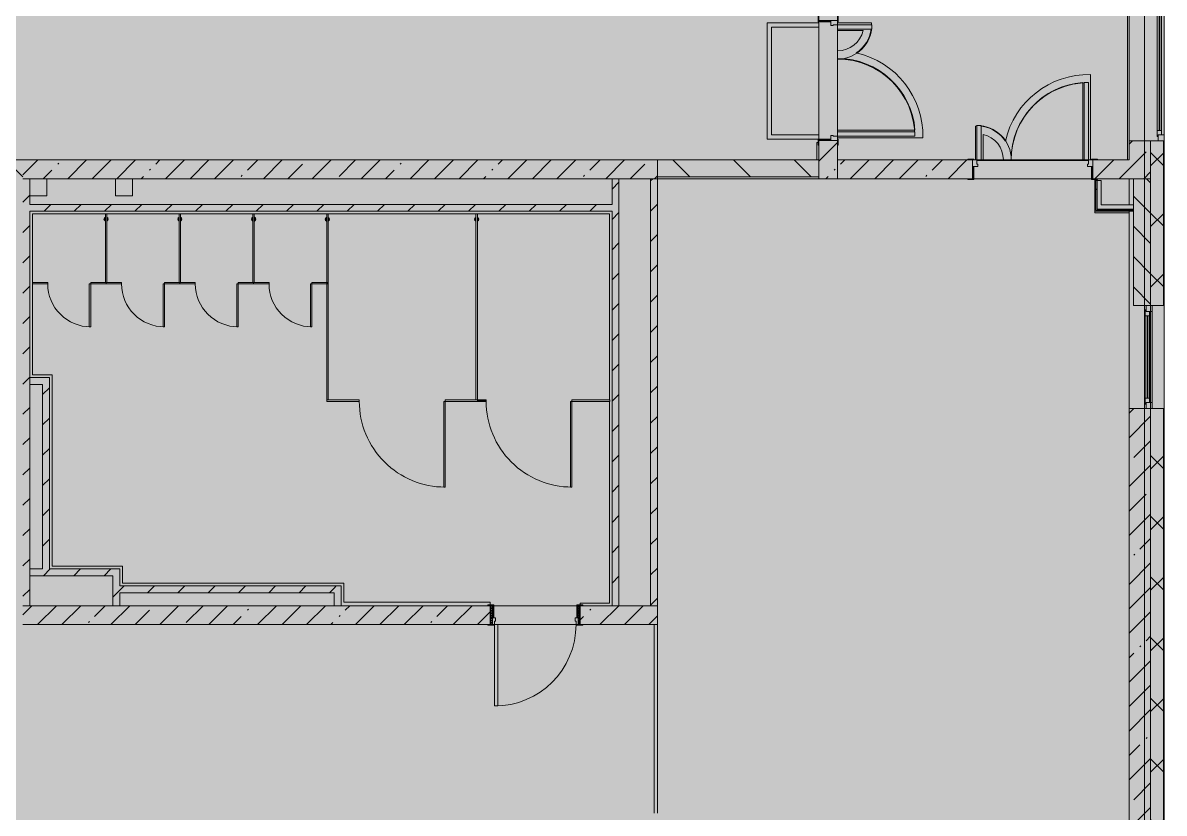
# Model space of a CAD drawing. Header units: millimetres. Extents: x 81382 to 274816, y -8553 to 29000.
# Drawn here: x 259736 to 273044, y 2980 to 12198 of the extents above; entities that cross this region are included whole.
import ezdxf

# ---------------------------------------------------------------- set-up
doc = ezdxf.new("R2010")
doc.units = ezdxf.units.MM
doc.linetypes.add('Осевая', pattern=[3175, 635, -476.25, 1587.5, -476.25])
doc.layers.add('A-DETL-GENF-2', color=7, linetype='Continuous', lineweight=9, true_color=0xc0c0c0, transparency=0.4)
for name, color, linetype, lineweight, true_color in [('A-DOOR-4', 7, 'Continuous', 5, 0xb7b7b7), ('A-DOOR-5', 7, 'Continuous', 5, 0xe2e2e2), ('A-DOOR-6', 7, 'Continuous', 5, 0xaaaaaa), ('A-DOOR-8', 7, 'Continuous', 5, 0x737373), ('A-DOOR-FRAM-4', 7, 'Continuous', 5, 0xe2e2e2), ('A-DOOR-FRAM-5', 7, 'Continuous', 5, 0xb7b7b7), ('A-DOOR-FRAM-6', 7, 'Continuous', 5, 0xaaaaaa), ('A-FLOR-1', 7, 'Continuous', 5, 0xb7b7b7), ('A-GENM-1', 7, 'Continuous', 5, 0x737373), ('A-GENM-2', 7, 'Continuous', 5, 0xe2ddcd), ('A-GLAZ-2', 7, 'Continuous', 5, 0x737373), ('A-WALL-3', 7, 'Continuous', 5, 0x737373), ('A-WALL-4', 7, 'Continuous', 9, 0x737373), ('I-WALL-1', 7, 'Continuous', 9, 0xe7e7e7), ('I-WALL-3', 7, 'Continuous', 5, 0x737373)]:
    doc.layers.add(name, color=color, linetype=linetype, lineweight=lineweight, true_color=true_color)
for name, color, linetype, lineweight in [('A-GLAZ-3', 7, 'Continuous', 5), ('A-WALL-2', 7, 'Continuous', 5), ('I-WALL-2', 7, 'Continuous', 5), ('Оси', 7, 'Continuous', 9), ('Оси-2', 7, 'Осевая', 9)]:
    doc.layers.add(name, color=color, linetype=linetype, lineweight=lineweight)
pattern_1 = [(45, (147806.5, 0), (-176.7767, 176.7767), [])]
pattern_2 = [(45, (147806.5, 0), (-285.1231, 285.1231), []), (45, (148091.6, 0), (-285.1231, 285.1231), [504.031, -100.806, 16.764, -84.042])]
pattern_3 = [(45, (147806.5, 0), (-530.33, 530.33), []), (135, (147806.5, 0), (-530.33, -530.33), [])]

# ---------------------------------------------------------------- blocks, each defined once
blk = doc.blocks.new('120_Окно_СКБ_1Ст - 120_Окно_СКБ_1Ст 1200х2500_h_ с форточкой 3-24161067-3_6_3_птичка')
at = {"layer": 'A-GLAZ-2'}
for p, q in [((-600, -127), (-600, -57)), ((-600, -57), (-530, -57)), ((600, -57), (-600, -57)), ((-530, -127), (-600, -127)), ((-600, -127), (-550, -127)), ((-530, -127), (-550, -127)), ((-550, -127), (-550, -137)), ((-530, -57), (-530, -127)), ((530, -87), (-530, -87)), ((-530, -87), (-530, -127)), ((-480, -137), (-480, -87)), ((-480, -107), (480, -107)), ((480, -117), (-480, -117)), ((480, -137), (480, -87)), ((530, -127), (530, -57)), ((530, -57), (600, -57)), ((530, -127), (530, -87)), ((600, -127), (530, -127)), ((550, -127), (530, -127)), ((550, -127), (600, -127)), ((550, -137), (550, -127)), ((600, -57), (600, -127)), ((-550, -137), (550, -137)), ((550, -137), (-550, -137))]:
    blk.add_line(p, q, dxfattribs=at)
blk = doc.blocks.new('110_Дверь_СКБ_2Ст - Д-5_п_ Из игровой в коридор-32679362-3_6_3_птичка')
at = {"layer": 'A-DOOR-5'}
for points in [[(659.8, 110), (662.5, 110), (662.5, 1010), (612.5, 1010), (612.5, 110)], [(-587.5, 110), (-587.5, 510), (-637.5, 510), (-637.5, 110)], [(712.5, -110), (712.5, 30), (697.5, 30), (697.5, -110)]]:
    blk.add_hatch(color=256, dxfattribs=at).paths.add_polyline_path(points)
h = blk.add_hatch(color=256, dxfattribs=at)
h.paths.add_polyline_path([(-687.5, 30), (-627.5, 30), (-627.5, 60), (-637.5, 60), (-637.5, 110), (-687.5, 110), (-687.5, 35.9)])
h.paths.add_polyline_path([(652.5, 30), (712.5, 30), (712.5, 110), (662.5, 110), (659.8, 60), (652.5, 60)])
at = {"layer": 'A-DOOR-FRAM-4'}
for points in [[(-672.5, 110), (-672.5, 118), (-742.5, 118), (-742.5, 110)], [(-672.5, -110), (-672.5, 30), (-687.5, 30), (-687.5, -110)], [(767.5, 110), (767.5, 118), (697.5, 118), (697.5, 110)], [(-672.5, -118), (-672.5, -110), (-742.5, -110), (-742.5, -118)], [(767.5, -118), (767.5, -110), (697.5, -110), (697.5, -118)]]:
    blk.add_hatch(color=256, dxfattribs=at).paths.add_polyline_path(points)
at = {"layer": 'A-DOOR-4'}
for p, q in [((662.5, 1010), (612.5, 1010)), ((612.5, 1010), (612.5, 110)), ((662.5, 110), (662.5, 1010)), ((-637.5, 510), (-637.5, 110)), ((-587.5, 510), (-637.5, 510)), ((-587.5, 110), (-587.5, 510)), ((-637.5, 110), (-587.5, 110)), ((612.5, 110), (662.5, 110))]:
    blk.add_line(p, q, dxfattribs=at)
for centre, radius, start, end in [((662.5, 110), 900, 90, 180), ((-637.5, 110), 400, 360, 90)]:
    blk.add_arc(centre, radius, start, end, dxfattribs=at)
at = {"layer": 'A-DOOR-FRAM-5'}
for p, q in [((-672.5, 118), (-742.5, 118)), ((-742.5, 118), (-742.5, 110)), ((-742.5, 110), (-672.5, 110)), ((-637.5, 110), (-687.5, 110)), ((-687.5, 110), (-687.5, 30)), ((-687.5, 30), (-627.5, 30)), ((-672.5, 30), (-687.5, 30)), ((-687.5, 30), (-687.5, -110)), ((-672.5, 110), (-672.5, 118)), ((-672.5, -110), (-672.5, 30)), ((-637.5, 60), (-637.5, 110)), ((-627.5, 60), (-637.5, 60)), ((-627.5, 30), (-627.5, 60)), ((662.5, 60), (652.5, 60)), ((652.5, 60), (652.5, 30)), ((652.5, 30), (712.5, 30)), ((662.5, 110), (662.5, 60)), ((712.5, 110), (662.5, 110)), ((767.5, 118), (697.5, 118)), ((697.5, 118), (697.5, 110)), ((697.5, 110), (767.5, 110)), ((712.5, 30), (697.5, 30)), ((697.5, 30), (697.5, -110)), ((712.5, 30), (712.5, 110)), ((712.5, -110), (712.5, 30)), ((767.5, 110), (767.5, 118)), ((-672.5, -110), (-742.5, -110)), ((-742.5, -110), (-742.5, -118)), ((-742.5, -118), (-672.5, -118)), ((-687.5, -110), (-672.5, -110)), ((-672.5, -118), (-672.5, -110)), ((697.5, -110), (712.5, -110)), ((767.5, -110), (697.5, -110)), ((697.5, -110), (697.5, -118)), ((697.5, -118), (767.5, -118)), ((767.5, -118), (767.5, -110))]:
    blk.add_line(p, q, dxfattribs=at)
blk = doc.blocks.new('110_Дверь_СКБ_2Ст - Д-1_л_Лестничная клетка EIS60 2-32142534-3_6_3_птичка')
at = {"layer": 'A-DOOR-5'}
for points in [[(612.5, 110), (662.5, 110), (662.5, 1010), (612.5, 1010), (612.5, 295.6)], [(-587.5, 110), (-587.5, 510), (-637.5, 510), (-637.5, 110)], [(712.5, -110), (712.5, 30), (697.5, 30), (697.5, -110)]]:
    blk.add_hatch(color=256, dxfattribs=at).paths.add_polyline_path(points)
h = blk.add_hatch(color=256, dxfattribs=at)
h.paths.add_polyline_path([(652.5, 30), (712.5, 30), (712.5, 110), (662.5, 110), (662.5, 60), (652.5, 60)])
h.paths.add_polyline_path([(-687.5, 30), (-627.5, 30), (-627.5, 60), (-637.5, 60), (-637.5, 110), (-687.5, 110)])
at = {"layer": 'A-DOOR-FRAM-4'}
for points in [[(-672.5, 110), (-672.5, 118), (-742.5, 118), (-742.5, 110)], [(-672.5, -110), (-672.5, 30), (-687.5, 30), (-687.5, -110)], [(767.5, 110), (767.5, 118), (697.5, 118), (697.5, 110)], [(-672.5, -118), (-672.5, -110), (-742.5, -110), (-742.5, -118)], [(767.5, -118), (767.5, -110), (697.5, -110), (697.5, -118)]]:
    blk.add_hatch(color=256, dxfattribs=at).paths.add_polyline_path(points)
at = {"layer": 'A-DOOR-4'}
for p, q in [((662.5, 1010), (612.5, 1010)), ((612.5, 1010), (612.5, 110)), ((662.5, 110), (662.5, 1010)), ((-637.5, 510), (-637.5, 110)), ((-587.5, 510), (-637.5, 510)), ((-587.5, 110), (-587.5, 510)), ((-637.5, 110), (-587.5, 110)), ((612.5, 110), (662.5, 110))]:
    blk.add_line(p, q, dxfattribs=at)
for centre, radius, start, end in [((662.5, 110), 900, 90, 180), ((-637.5, 110), 400, 360, 90)]:
    blk.add_arc(centre, radius, start, end, dxfattribs=at)
at = {"layer": 'A-DOOR-FRAM-5'}
for p, q in [((-672.5, 118), (-742.5, 118)), ((-742.5, 118), (-742.5, 110)), ((-742.5, 110), (-672.5, 110)), ((-637.5, 110), (-687.5, 110)), ((-687.5, 110), (-687.5, 30)), ((-687.5, 30), (-627.5, 30)), ((-672.5, 30), (-687.5, 30)), ((-687.5, 30), (-687.5, -110)), ((-672.5, 110), (-672.5, 118)), ((-672.5, -110), (-672.5, 30)), ((-637.5, 60), (-637.5, 110)), ((-627.5, 60), (-637.5, 60)), ((-627.5, 30), (-627.5, 60)), ((662.5, 60), (652.5, 60)), ((652.5, 60), (652.5, 30)), ((652.5, 30), (712.5, 30)), ((662.5, 110), (662.5, 60)), ((712.5, 110), (662.5, 110)), ((767.5, 118), (697.5, 118)), ((697.5, 118), (697.5, 110)), ((697.5, 110), (767.5, 110)), ((712.5, 30), (697.5, 30)), ((697.5, 30), (697.5, -110)), ((712.5, 30), (712.5, 110)), ((712.5, -110), (712.5, 30)), ((767.5, 110), (767.5, 118)), ((-672.5, -110), (-742.5, -110)), ((-742.5, -110), (-742.5, -118)), ((-742.5, -118), (-672.5, -118)), ((-687.5, -110), (-672.5, -110)), ((-672.5, -118), (-672.5, -110)), ((697.5, -110), (712.5, -110)), ((767.5, -110), (697.5, -110)), ((697.5, -110), (697.5, -118)), ((697.5, -118), (767.5, -118)), ((767.5, -118), (767.5, -110))]:
    blk.add_line(p, q, dxfattribs=at)
blk = doc.blocks.new('110_Дверь_СКБ_1Ст_Внутренняя1 - Д-7а_л__950x2100h_Туалет-V57-3_6_3_птичка')
at = {"layer": 'A-DOOR-5'}
h = blk.add_hatch(color=256, dxfattribs=at)
h.paths.add_polyline_path([(487.5, 110), (487.5, 70), (477.5, 70), (477.5, 30), (512.5, 30), (512.5, 110)])
h.paths.add_polyline_path([(-462.5, 110), (-487.5, 110), (-487.5, 30), (-452.5, 30), (-452.5, 70), (-462.5, 70)])
at = {"layer": 'A-DOOR-6'}
h = blk.add_hatch(dxfattribs=at)
h.set_pattern_fill('FP_12', color=256, style=0, pattern_type=2)
h.set_pattern_definition([(135, (1776.41, 174.685), (-14.14214, -14.14214), []), (225, (1776.41, 174.685), (14.14214, -14.14214), [])])
h.paths.add_polyline_path([(537.5, 110), (512.5, 110), (512.5, -110), (537.5, -110)])
at = {"layer": 'A-DOOR-FRAM-4'}
for points in [[(447.5, 1060), (447.5, 110), (487.5, 110), (487.5, 1060)], [(-542.5, 118), (-542.5, 110), (-472.5, 110), (-472.5, 118)], [(-472.5, 30), (-487.5, 30), (-487.5, -110), (-472.5, -110)], [(559.2, 118), (497.5, 118), (497.5, 110), (567.5, 110), (567.5, 118)], [(512.5, 30), (497.5, 30), (497.5, -110), (512.5, -110)], [(-542.5, -110), (-542.5, -118), (-472.5, -118), (-472.5, -110)], [(559.2, -110), (497.5, -110), (497.5, -118), (567.5, -118), (567.5, -110)]]:
    blk.add_hatch(color=256, dxfattribs=at).paths.add_polyline_path(points)
at = {"layer": 'A-DOOR-FRAM-6'}
h = blk.add_hatch(dxfattribs=at)
h.set_pattern_fill('FP_13', color=256, style=0, pattern_type=2)
h.set_pattern_definition([(45, (-346.384, 174.685), (-14.1421, 14.1421), []), (135, (-346.384, 174.685), (-14.1421, -14.1421), [])])
h.paths.add_polyline_path([(-487.5, 110), (-512.5, 110), (-512.5, -110), (-487.5, -110)])
at = {"layer": 'A-DOOR-4'}
for p, q in [((487.5, 1060), (447.5, 1060)), ((447.5, 1060), (447.5, 110)), ((487.5, 110), (487.5, 1060)), ((447.5, 110), (487.5, 110))]:
    blk.add_line(p, q, dxfattribs=at)
blk.add_arc((487.5, 110), 950, 90, 180, dxfattribs=at)
at = {"layer": 'A-DOOR-FRAM-5'}
for p, q in [((-472.5, 118), (-542.5, 118)), ((-542.5, 118), (-542.5, 110)), ((-542.5, 110), (-472.5, 110)), ((-487.5, 110), (-512.5, 110)), ((-512.5, 110), (-512.5, -110)), ((-462.5, 110), (-487.5, 110)), ((-487.5, 110), (-487.5, 30)), ((-487.5, -110), (-487.5, 110)), ((-472.5, 110), (-487.5, 110)), ((-487.5, 110), (-487.5, 109)), ((-487.5, 109), (-472.5, 109)), ((-487.5, 30), (-452.5, 30)), ((-472.5, 30), (-487.5, 30)), ((-487.5, 30), (-487.5, -110)), ((-472.5, 110), (-472.5, 118)), ((-472.5, 109), (-472.5, 110)), ((-472.5, -110), (-472.5, 30)), ((-462.5, 70), (-462.5, 110)), ((-452.5, 70), (-462.5, 70)), ((-452.5, 30), (-452.5, 70)), ((487.5, 70), (477.5, 70)), ((477.5, 70), (477.5, 30)), ((477.5, 30), (512.5, 30)), ((487.5, 110), (487.5, 70)), ((512.5, 110), (487.5, 110)), ((567.5, 118), (497.5, 118)), ((497.5, 118), (497.5, 110)), ((512.5, 110), (497.5, 110)), ((497.5, 110), (497.5, 109)), ((497.5, 110), (567.5, 110)), ((497.5, 109), (512.5, 109)), ((512.5, 30), (497.5, 30)), ((497.5, 30), (497.5, -110)), ((512.5, 30), (512.5, 110)), ((537.5, 110), (512.5, 110)), ((512.5, 110), (512.5, -110)), ((512.5, 109), (512.5, 110)), ((512.5, -110), (512.5, 30)), ((537.5, -110), (537.5, 110)), ((567.5, 110), (567.5, 118)), ((-472.5, -110), (-542.5, -110)), ((-542.5, -110), (-542.5, -118)), ((-542.5, -118), (-472.5, -118)), ((-512.5, -110), (-487.5, -110)), ((-487.5, -110), (-472.5, -110)), ((-472.5, -118), (-472.5, -110)), ((497.5, -110), (512.5, -110)), ((567.5, -110), (497.5, -110)), ((497.5, -110), (497.5, -118)), ((497.5, -118), (567.5, -118)), ((512.5, -110), (537.5, -110)), ((567.5, -118), (567.5, -110))]:
    blk.add_line(p, q, dxfattribs=at)
blk = doc.blocks.new('120_Окно_СКБ_2Ст_Фрамуга сверху - 120_Окно_СКБ_2Ст_2300х2500_h_ ДОО 2-24160916-3_6_3_птичка')
at = {"layer": 'A-GLAZ-2'}
for p, q in [((-1150, 13), (-1150, 78)), ((-1080, 13), (-1150, 13)), ((-1150, 13), (-540, 13)), ((-1080, 78), (-1080, 13)), ((-590, 53), (-1080, 53)), ((-590, 43), (-1080, 43)), ((-1080, 13), (-540, 13)), ((-590, 13), (-590, 78)), ((-520, 13), (-590, 13)), ((-520, 13), (-540, 13)), ((-540, 13), (-540, 3)), ((-540, 3), (1100, 3)), ((1100, 3), (-540, 3)), ((-520, 78), (-520, 13)), ((1080, 53), (-520, 53)), ((-520, 53), (-520, 13)), ((-470, 3), (-470, 53)), ((-470, 33), (1030, 33)), ((1030, 23), (-470, 23)), ((1030, 3), (1030, 53)), ((1080, 13), (1080, 78)), ((1080, 13), (1080, 53)), ((1150, 13), (1080, 13)), ((1100, 13), (1080, 13)), ((1100, 13), (1150, 13)), ((1100, 3), (1100, 13)), ((1150, 78), (1150, 13))]:
    blk.add_line(p, q, dxfattribs=at)
at = {"layer": 'A-GLAZ-3'}
for p, q in [((-1150, 83), (-1080, 83)), ((1150, 83), (-1150, 83)), ((-1080, 83), (1080, 83)), ((-590, 83), (-520, 83)), ((1080, 83), (1150, 83))]:
    blk.add_line(p, q, dxfattribs=at)
blk = doc.blocks.new('131_Сантехническая перегородка_Дверь 5 - СД-1-V169-3_6_3_птичка')
at = {"layer": 'A-GENM-2'}
for points in [[(70, 8), (70, -8), (250, -8), (250, 8)], [(750, 8), (750, -8), (930, -8), (930, 8)]]:
    blk.add_hatch(color=256, dxfattribs=at).paths.add_polyline_path(points)
at = {"layer": 'A-DOOR-8'}
for p, q in [((266, 508), (250, 508)), ((250, 8), (250, 508)), ((266, 8), (266, 508)), ((266, 8), (250, 8))]:
    blk.add_line(p, q, dxfattribs=at)
blk.add_arc((250, 8), 500, 360, 90, dxfattribs=at)
at = {"layer": 'A-GENM-1'}
for p, q in [((250, 8), (70, 8)), ((70, 8), (70, -8)), ((250, -8), (250, 8)), ((930, 8), (750, 8)), ((750, 8), (750, -8)), ((930, -8), (930, 8)), ((70, -8), (250, -8)), ((750, -8), (930, -8))]:
    blk.add_line(p, q, dxfattribs=at)
blk = doc.blocks.new('131_Сантехническая перегородка 6 - СП-1-V167-3_6_3_птичка')
at = {"layer": 'A-GENM-2'}
blk.add_hatch(color=256, dxfattribs=at).paths.add_polyline_path([(800, 8), (0, 8), (0, -8), (800, -8)])
at = {"layer": 'A-GENM-1'}
for p, q in [((800, 8), (0, 8)), ((0, 8), (0, -8)), ((800, -8), (800, 8)), ((0, -8), (800, -8))]:
    blk.add_line(p, q, dxfattribs=at)
at = {"layer": 'A-GENM-1', "flags": 128}
for points in [[(71, 8), (71, 9), (71, 9), (70, 9), (70, 10), (70, 10), (69, 11), (69, 11), (68, 12), (68, 12), (67, 12), (67, 13), (66, 13), (66, 13), (65, 14), (65, 14), (64, 14), (64, 14), (63, 14), (62, 15), (62, 15), (61, 15), (61, 15), (60, 15), (59, 15), (59, 15), (58, 15), (58, 15), (57, 15), (56, 15), (56, 15), (55, 15), (55, 15), (54, 14), (54, 14), (53, 14), (52, 14), (52, 13), (51, 13), (51, 13), (50, 13), (50, 12), (49, 12), (49, 11), (48, 11), (48, 11), (48, 10), (47, 10), (47, 9), (46, 9), (46, 8), (46, 8)], [(46, -8), (46, -9), (47, -9), (47, -9), (47, -10), (48, -10), (48, -11), (49, -11), (49, -12), (50, -12), (50, -12), (51, -13), (51, -13), (52, -13), (52, -14), (53, -14), (53, -14), (54, -14), (54, -14), (55, -15), (56, -15), (56, -15), (57, -15), (57, -15), (58, -15), (59, -15), (59, -15), (60, -15), (60, -15), (61, -15), (62, -15), (62, -15), (63, -15), (63, -14), (64, -14), (64, -14), (65, -14), (66, -13), (66, -13), (67, -13), (67, -13), (68, -12), (68, -12), (69, -11), (69, -11), (69, -11), (70, -10), (70, -10), (71, -9), (71, -9), (71, -8), (71, -8)]]:
    blk.add_lwpolyline(points, dxfattribs=at)
at = {"layer": 'A-GENM-1'}
for radius, start, end in [(24.6, 19.9113, 160.0887), (17.6, 45, 135), (17.6, 45, 135), (15.1, 45, 135), (24.6, 199.9113, 340.0887), (17.6, 225, 315), (17.6, 225, 315), (15.1, 225, 315)]:
    blk.add_arc((59, 0), radius, start, end, dxfattribs=at)
blk = doc.blocks.new('131_Сантехническая перегородка 7 - СП-1-V166-3_6_3_птичка')
at = {"layer": 'A-GENM-2'}
blk.add_hatch(color=256, dxfattribs=at).paths.add_polyline_path([(2166, 8), (-4, 8), (-4, -8), (2166, -8)])
at = {"layer": 'A-GENM-1'}
for p, q in [((2166, 8), (-4, 8)), ((-4, 8), (-4, -8)), ((2166, -8), (2166, 8)), ((-4, -8), (2166, -8))]:
    blk.add_line(p, q, dxfattribs=at)
at = {"layer": 'A-GENM-1', "flags": 128}
for points in [[(71, 8), (71, 9), (71, 9), (70, 9), (70, 10), (70, 10), (69, 11), (69, 11), (68, 12), (68, 12), (67, 12), (67, 13), (66, 13), (66, 13), (65, 14), (65, 14), (64, 14), (64, 14), (63, 14), (62, 15), (62, 15), (61, 15), (61, 15), (60, 15), (59, 15), (59, 15), (58, 15), (58, 15), (57, 15), (56, 15), (56, 15), (55, 15), (55, 15), (54, 14), (54, 14), (53, 14), (52, 14), (52, 13), (51, 13), (51, 13), (50, 13), (50, 12), (49, 12), (49, 11), (48, 11), (48, 11), (48, 10), (47, 10), (47, 9), (46, 9), (46, 8), (46, 8)], [(46, -8), (46, -9), (47, -9), (47, -9), (47, -10), (48, -10), (48, -11), (49, -11), (49, -12), (50, -12), (50, -12), (51, -13), (51, -13), (52, -13), (52, -14), (53, -14), (53, -14), (54, -14), (54, -14), (55, -15), (56, -15), (56, -15), (57, -15), (57, -15), (58, -15), (59, -15), (59, -15), (60, -15), (60, -15), (61, -15), (62, -15), (62, -15), (63, -15), (63, -14), (64, -14), (64, -14), (65, -14), (66, -13), (66, -13), (67, -13), (67, -13), (68, -12), (68, -12), (69, -11), (69, -11), (69, -11), (70, -10), (70, -10), (71, -9), (71, -9), (71, -8), (71, -8)]]:
    blk.add_lwpolyline(points, dxfattribs=at)
at = {"layer": 'A-GENM-1'}
for radius, start, end in [(24.6, 19.9113, 160.0887), (17.6, 45, 135), (17.6, 45, 135), (15.1, 45, 135), (24.6, 199.9113, 340.0887), (17.6, 225, 315), (17.6, 225, 315), (15.1, 225, 315)]:
    blk.add_arc((59, 0), radius, start, end, dxfattribs=at)
blk = doc.blocks.new('131_Сантехническая перегородка_Дверь МГН - СД-1-V168-3_6_3_птичка')
at = {"layer": 'A-GENM-2'}
for points in [[(-370, 8), (-370, -8), (10, -8), (10, 8)], [(1010, 8), (1010, -8), (1390, -8), (1390, 8)]]:
    blk.add_hatch(color=256, dxfattribs=at).paths.add_polyline_path(points)
at = {"layer": 'A-DOOR-8'}
for p, q in [((10, 1008), (26, 1008)), ((10, 8), (10, 1008)), ((26, 8), (26, 1008)), ((10, 8), (26, 8))]:
    blk.add_line(p, q, dxfattribs=at)
blk.add_arc((10, 8), 1000, 360, 90, dxfattribs=at)
at = {"layer": 'A-GENM-1'}
for p, q in [((10, 8), (-370, 8)), ((-370, 8), (-370, -8)), ((10, -8), (10, 8)), ((1390, 8), (1010, 8)), ((1010, 8), (1010, -8)), ((1390, -8), (1390, 8)), ((-370, -8), (10, -8)), ((1010, -8), (1390, -8))]:
    blk.add_line(p, q, dxfattribs=at)
blk = doc.blocks.new('131_Сантехническая перегородка_Дверь МГН 2 - СД-1-V170-3_6_3_птичка')
at = {"layer": 'A-GENM-2'}
for points in [[(-430, 8), (-430, -8), (10, -8), (10, 8)], [(1010, 8), (1010, -8), (1110, -8), (1110, 8)]]:
    blk.add_hatch(color=256, dxfattribs=at).paths.add_polyline_path(points)
at = {"layer": 'A-DOOR-8'}
for p, q in [((10, 1008), (26, 1008)), ((10, 8), (10, 1008)), ((26, 8), (26, 1008)), ((10, 8), (26, 8))]:
    blk.add_line(p, q, dxfattribs=at)
blk.add_arc((10, 8), 1000, 360, 90, dxfattribs=at)
at = {"layer": 'A-GENM-1'}
for p, q in [((10, 8), (-430, 8)), ((-430, 8), (-430, -8)), ((10, -8), (10, 8)), ((1110, 8), (1010, 8)), ((1010, 8), (1010, -8)), ((1110, -8), (1110, 8)), ((-430, -8), (10, -8)), ((1010, -8), (1110, -8))]:
    blk.add_line(p, q, dxfattribs=at)

msp = doc.modelspace()

# ---------------------------------------------------------------- hatches: boundary and pattern name
at = {"layer": 'A-DETL-GENF-2'}
msp.add_hatch(color=256, dxfattribs=at).paths.add_polyline_path([(272158.8, -258), (273039.5, -258), (273039.5, 21479), (241139.5, 21479), (241139.5, 27379), (232376.5, 27379), (232376.5, 10208.3), (237016.5, 10208.3), (237016.5, -258), (271243.4, -258)])
at = {"layer": 'A-WALL-2'}
h = msp.add_hatch(dxfattribs=at)
h.set_pattern_fill('FP_67', color=256, style=0, pattern_type=2)
h.set_pattern_definition([(45, (147806.5, 0), (-353.5534, 353.5534), []), (135, (147806.5, 0), (-353.5534, -353.5534), [])])
h.paths.add_polyline_path([(273027.7, -250), (273036.5, -250), (273036.5, 7700), (272886.5, 7700), (272886.5, -250), (273012, -250)])
h.paths.add_polyline_path([(273036.5, 8900), (273036.5, 10820), (272886.5, 10820), (272886.5, 8900)])
h.paths.add_polyline_path([(273036.5, 13120), (273036.5, 21400), (272886.5, 21400), (272886.5, 13120)])
h = msp.add_hatch(dxfattribs=at)
h.set_pattern_fill('FP_65', color=256, style=0, pattern_type=2)
h.set_pattern_definition([(135, (147806.5, 0), (-176.7767, -176.7767), [])])
h.paths.add_polyline_path([(272886.5, 8900), (272886.5, 10380), (272686.5, 10380), (272686.5, 8900)])
at = {"layer": 'I-WALL-1'}
for points in [[(272311.5, 10025), (272311.5, 10360), (272261.5, 10360), (272261.5, 10025)], [(272311.5, 10025), (272686.5, 10025), (272686.5, 10075), (272311.5, 10075)]]:
    msp.add_hatch(color=256, dxfattribs=at).paths.add_polyline_path(points)
at = {"layer": 'I-WALL-2'}
h = msp.add_hatch(dxfattribs=at)
h.set_pattern_fill('FP_63', color=256, style=0, pattern_type=2)
h.set_pattern_definition(pattern_2)
h.paths.add_polyline_path([(272636.5, 10600), (272886.5, 10600), (272886.5, 10820), (272636.5, 10820)])
h.paths.add_polyline_path([(272886.5, 13120), (272886.5, 21400), (272636.5, 21400), (272636.5, 13120)])
h = msp.add_hatch(dxfattribs=at)
h.set_pattern_fill('FP_63', color=256, style=0, pattern_type=2)
h.set_pattern_definition(pattern_2)
h.paths.add_polyline_path([(269236.5, 10380), (269236.5, 10825), (269016.5, 10825), (269016.5, 10380)])
h.paths.add_polyline_path([(269186.5, 12225), (269236.5, 12225), (269236.5, 13400), (269016.5, 13400), (269016.5, 12225), (269156.5, 12225)])
h.paths.add_polyline_path([(269016.5, 13900), (269236.5, 13900), (269236.5, 18600), (269016.5, 18600), (269016.5, 14352.3)])
h.paths.add_polyline_path([(269236.1, 19100), (269236.5, 19100), (269236.5, 19110), (269016.5, 19110), (269016.5, 19100)])
h = msp.add_hatch(dxfattribs=at)
h.set_pattern_fill('FP_66', color=256, style=0, pattern_type=2)
h.set_pattern_definition([(135, (147806.5, 0), (-353.5534, -353.5534), [])])
h.paths.add_polyline_path([(268497.4, 10400), (269016.5, 10400), (269016.5, 10600), (267136.5, 10600), (267136.5, 10400), (267582.1, 10400)])
h.paths.add_polyline_path([(255156.5, 10400), (255511.5, 10400), (255511.5, 10600), (255156.5, 10600), (255156.5, 10525.9)])
h.paths.add_polyline_path([(257111.5, 10400), (258036.5, 10400), (258036.5, 10600), (256911.5, 10600), (256911.5, 10400), (256966.5, 10400)])
h.paths.add_polyline_path([(259344.1, 10400), (259736.5, 10400), (259736.5, 10600), (258986.5, 10600), (258986.5, 10400), (259016.5, 10400)])
h = msp.add_hatch(dxfattribs=at)
h.set_pattern_fill('FP_63', color=256, style=0, pattern_type=2)
h.set_pattern_definition(pattern_2)
h.paths.add_polyline_path([(267136.5, 10380), (267136.5, 10600), (259736.5, 10600), (259736.5, 10380), (265751.4, 10380)])
h = msp.add_hatch(dxfattribs=at)
h.set_pattern_fill('FP_63', color=256, style=0, pattern_type=2)
h.set_pattern_definition(pattern_2)
h.paths.add_polyline_path([(272444.8, 10380), (272886.5, 10380), (272886.5, 10600), (272211.5, 10600), (272211.5, 10380), (272266.5, 10380)])
h.paths.add_polyline_path([(269412.8, 10380), (270811.5, 10380), (270811.5, 10600), (269236.5, 10600), (269236.5, 10380)])
h = msp.add_hatch(dxfattribs=at)
h.set_pattern_fill('FP_68', color=256, style=0, pattern_type=2)
h.set_pattern_definition(pattern_1)
h.paths.add_polyline_path([(259816.5, 5400), (259816.5, 10380), (259736.5, 10380), (259736.5, 5400)])
h = msp.add_hatch(dxfattribs=at)
h.set_pattern_fill('FP_68', color=256, style=0, pattern_type=2)
h.set_pattern_definition(pattern_1)
h.paths.add_polyline_path([(266686.5, 5400), (266686.5, 10380), (266606.5, 10380), (266606.5, 5400), (266666.8, 5400)])
h = msp.add_hatch(dxfattribs=at)
h.set_pattern_fill('FP_68', color=256, style=0, pattern_type=2)
h.set_pattern_definition(pattern_1)
h.paths.add_polyline_path([(267056.5, 5400), (267136.5, 5400), (267136.5, 10380), (267056.5, 10380), (267056.5, 5606.4)])
h = msp.add_hatch(dxfattribs=at)
h.set_pattern_fill('FP_138', color=256, style=0, pattern_type=2)
h.set_pattern_definition(pattern_3)
h.paths.add_polyline_path([(272249, 10000), (272249, 10360), (272236.5, 10360), (272236.5, 10000)])
h = msp.add_hatch(dxfattribs=at)
h.set_pattern_fill('FP_138', color=256, style=0, pattern_type=2)
h.set_pattern_definition(pattern_3)
h.paths.add_polyline_path([(272261.5, 10012.5), (272261.5, 10360), (272249, 10360), (272249, 10012.5)])
h = msp.add_hatch(dxfattribs=at)
h.set_pattern_fill('FP_68', color=256, style=0, pattern_type=2)
h.set_pattern_definition(pattern_1)
h.paths.add_polyline_path([(262090.1, 10000), (266606.5, 10000), (266606.5, 10080), (259816.5, 10080), (259816.5, 10000), (260259.4, 10000)])
h = msp.add_hatch(dxfattribs=at)
h.set_pattern_fill('FP_138', color=256, style=0, pattern_type=2)
h.set_pattern_definition(pattern_3)
h.paths.add_polyline_path([(272249, 10000), (272686.5, 10000), (272686.5, 10012.5), (272249, 10012.5)])
h = msp.add_hatch(dxfattribs=at)
h.set_pattern_fill('FP_138', color=256, style=0, pattern_type=2)
h.set_pattern_definition(pattern_3)
h.paths.add_polyline_path([(272616.4, 10012.5), (272686.5, 10012.5), (272686.5, 10025), (272261.5, 10025), (272261.5, 10012.5), (272311.5, 10012.5)])
h = msp.add_hatch(dxfattribs=at)
h.set_pattern_fill('FP_68', color=256, style=0, pattern_type=2)
h.set_pattern_definition(pattern_1)
h.paths.add_polyline_path([(260046.5, 5830), (260046.5, 7980), (259966.5, 7980), (259966.5, 5830)])
h = msp.add_hatch(dxfattribs=at)
h.set_pattern_fill('FP_63', color=256, style=0, pattern_type=2)
h.set_pattern_definition(pattern_2)
h.paths.add_polyline_path([(272886.5, -100), (272886.5, 7700), (272636.5, 7700), (272636.5, -100), (272807.6, -100)])
h = msp.add_hatch(dxfattribs=at)
h.set_pattern_fill('FP_68', color=256, style=0, pattern_type=2)
h.set_pattern_definition(pattern_1)
h.paths.add_polyline_path([(258056.5, 6620), (258086.5, 6620), (258086.5, 6700), (257556.5, 6699.6), (257556.5, 6620)])
h.paths.add_polyline_path([(259736.5, 6620), (259736.5, 6700), (259036.5, 6699.6), (259036.5, 6620), (259066.5, 6620)])
h = msp.add_hatch(dxfattribs=at)
h.set_pattern_fill('FP_68', color=256, style=0, pattern_type=2)
h.set_pattern_definition(pattern_1)
h.paths.add_polyline_path([(260786.5, 5750), (260786.5, 5830), (259816.5, 5830), (259816.5, 5750), (260259.4, 5750)])
h = msp.add_hatch(dxfattribs=at)
h.set_pattern_fill('FP_68', color=256, style=0, pattern_type=2)
h.set_pattern_definition(pattern_1)
h.paths.add_polyline_path([(260786.5, 5400), (260866.5, 5400), (260866.5, 5830), (260786.5, 5830), (260786.5, 5750)])
h = msp.add_hatch(dxfattribs=at)
h.set_pattern_fill('FP_68', color=256, style=0, pattern_type=2)
h.set_pattern_definition(pattern_1)
h.paths.add_polyline_path([(263366.5, 5550), (263366.5, 5630), (260866.5, 5630), (260866.5, 5550), (262090.1, 5550)])
h = msp.add_hatch(dxfattribs=at)
h.set_pattern_fill('FP_68', color=256, style=0, pattern_type=2)
h.set_pattern_definition(pattern_1)
h.paths.add_polyline_path([(263446.5, 5400), (263446.5, 5630), (263366.5, 5630), (263366.5, 5400)])
h = msp.add_hatch(dxfattribs=at)
h.set_pattern_fill('FP_63', color=256, style=0, pattern_type=2)
h.set_pattern_definition(pattern_2)
h.paths.add_polyline_path([(267136.5, 5180), (267136.5, 5400), (266236.5, 5400), (266236.5, 5180), (267096.5, 5180)])
h.paths.add_polyline_path([(259736.5, 5180), (265186.5, 5180), (265186.5, 5400), (259736.5, 5400)])

# ---------------------------------------------------------------- linework, layer by layer
at = {"layer": 'A-FLOR-1'}
for p, q in [((272615.5, 10600), (272615.5, 13450)), ((268416.5, 12197.6), (268416.5, 10840)), ((269016.5, 12197.6), (268416.5, 12197.6)), ((268466.5, 10890), (268466.5, 12147.6)), ((268466.5, 12147.6), (269016.5, 12147.6)), ((269016.5, 12147.6), (269016.5, 12197.6)), ((269631.2, 12197.6), (269236.8, 12197.6)), ((269236.8, 12197.6), (269236.8, 12175)), ((269236.8, 12125), (269236.8, 12107.6)), ((269236.8, 12107.6), (269533.9, 12107.6)), ((269236.8, 11871.4), (269236.8, 11781.4)), ((272184.3, 10600), (272184.3, 11594.3)), ((272094.3, 11501.8), (272094.3, 10599.5)), ((270139.1, 10946.4), (269236.8, 10946.4)), ((269236.8, 10946.4), (269236.8, 10925)), ((270843.2, 10993.9), (270843.2, 10600)), ((268416.5, 10840), (269008.5, 10840)), ((269016.5, 10890), (268466.5, 10890)), ((268995.5, 10800), (269008.5, 10800)), ((268995.5, 10600), (268995.5, 10800)), ((269016.5, 10840), (269016.5, 10890)), ((269236.8, 10875), (269236.8, 10856.4)), ((269236.8, 10856.4), (270231.6, 10856.4)), ((270933.2, 10599.5), (270933.2, 10896.6)), ((270861.5, 10599.5), (270933.2, 10599.5)), ((270861.5, 10590), (272158.8, 10590)), ((271169.3, 10599.5), (271259.3, 10599.5)), ((272094.3, 10599.5), (272158.8, 10599.5)), ((260016.5, 10380), (260016.5, 10180)), ((260816.5, 10180), (260816.5, 10380)), ((261016.5, 10380), (261016.5, 10180)), ((269016.5, 10380), (267136.5, 10380)), ((272236.5, 10360), (272236.5, 10372)), ((260016.5, 10180), (259816.5, 10180)), ((261016.5, 10180), (260816.5, 10180)), ((272236.5, 9980), (272236.5, 10000)), ((263279.5, 9969), (259847.5, 9969)), ((259847.5, 9969), (259847.5, 9168)), ((265020, 9969), (263295.5, 9969)), ((266575.5, 9969), (265036, 9969)), ((266575.5, 7799), (266575.5, 9969)), ((272636.5, 9980), (272236.5, 9980)), ((259847.5, 9152), (259847.5, 8091)), ((259847.5, 8091), (260077.5, 8091)), ((260077.5, 8091), (260077.5, 5861)), ((266575.5, 5431), (266575.5, 7783)), ((260077.5, 5861), (260897.5, 5861)), ((260897.5, 5861), (260897.5, 5661)), ((260897.5, 5661), (263477.5, 5661)), ((263477.5, 5661), (263477.5, 5441)), ((263477.5, 5441), (265186.5, 5441)), ((265186.5, 5441), (265186.5, 5408)), ((266236.5, 5408), (266236.5, 5431)), ((266236.5, 5431), (266575.5, 5431))]:
    msp.add_line(p, q, dxfattribs=at)
for centre, radius, start, end in [((269236.8, 12176.4), 395, 303.54048, 352.50848), ((269236.8, 12176.4), 395, 359.78737, 3.07201), ((269236.8, 12176.4), 305, 270, 346.9573), ((269236.8, 10876.4), 995, 358.8489, 77.32946), ((269236.8, 10876.4), 905, 4.43687, 90), ((272164.3, 10599.5), 995, 88.8489, 167.32946), ((272164.3, 10599.5), 905, 94.43687, 180), ((270864.3, 10599.5), 395, 90.40773, 93.07201), ((270864.3, 10599.5), 395, 33.54048, 83.14192), ((270864.3, 10599.5), 305, 0, 76.9573)]:
    msp.add_arc(centre, radius, start, end, dxfattribs=at)
at = {"layer": 'A-WALL-2'}
for p, q in [((273044.5, 7700), (273044.5, 21558)), ((273044.5, -258), (273044.5, 7700))]:
    msp.add_line(p, q, dxfattribs=at)
at = {"layer": 'A-WALL-3'}
for p, q in [((273039.5, 10820), (272886.5, 10820)), ((272886.5, 10600), (272886.5, 10380)), ((272686.5, 10380), (272686.5, 8900)), ((272686.5, 8900), (272886.5, 8900)), ((272886.5, 8900), (273039.5, 8900)), ((272886.5, 8900), (272886.5, -100)), ((273039.5, 7700), (272886.5, 7700))]:
    msp.add_line(p, q, dxfattribs=at)
at = {"layer": 'A-WALL-4'}
for p, q in [((272886.5, 10820), (272886.5, 10600)), ((272886.5, 10600), (272886.5, 10820)), ((273036.5, 8900), (273036.5, 10820)), ((273039.5, 8900), (273039.5, 10820)), ((267136.5, 10600), (267136.5, 10400)), ((269016.5, 10400), (269016.5, 10600)), ((259816.5, 10380), (259736.5, 10380)), ((272249, 10012.5), (272249, 10360)), ((272261.5, 10025), (272261.5, 10360)), ((272886.5, 10380), (272686.5, 10380)), ((272886.5, 10380), (272886.5, 8900)), ((272886.5, 8900), (272886.5, 10380)), ((272686.5, 10012.5), (272249, 10012.5)), ((272686.5, 10025), (272261.5, 10025)), ((273036.5, -250), (273036.5, 7700)), ((273039.5, -253), (273039.5, 7700)), ((259736.5, 5400), (259816.5, 5400)), ((266606.5, 5400), (266686.5, 5400)), ((267056.5, 5400), (267136.5, 5400)), ((267136.5, 5180), (267096.5, 5180))]:
    msp.add_line(p, q, dxfattribs=at)
at = {"layer": 'I-WALL-3'}
for p, q in [((272636.5, 18850), (272636.5, 10600)), ((269016.5, 10890), (269016.5, 12147.6)), ((269236.5, 12125), (269236.5, 10925)), ((272886.5, 10820), (272636.5, 10820)), ((269016.5, 10770), (269016.5, 10600)), ((269236.5, 10380), (269236.5, 10770)), ((269016.5, 10600), (259016.5, 10600)), ((270756.5, 10600), (269236.5, 10600)), ((270933.2, 10600), (271169.3, 10600)), ((271258.5, 10600), (272094.3, 10600)), ((272636.5, 10600), (272266.5, 10600)), ((272886.5, 10380), (272886.5, 10600)), ((267136.5, 10400), (269016.5, 10400)), ((267136.5, 2980), (267136.5, 10400)), ((269016.5, 10400), (269016.5, 10380)), ((259816.5, 10080), (259816.5, 10380)), ((259816.5, 10380), (267136.5, 10380)), ((266606.5, 10380), (266606.5, 10080)), ((266686.5, 5400), (266686.5, 10380)), ((267056.5, 10380), (267056.5, 5400)), ((269016.5, 10380), (270756.5, 10380)), ((272196.5, 10380), (270826.5, 10380)), ((272236.5, 10360), (272236.5, 10000)), ((272311.5, 10360), (272236.5, 10360)), ((272266.5, 10380), (272686.5, 10380)), ((272311.5, 10075), (272311.5, 10360)), ((272636.5, 10075), (272636.5, 10380)), ((266606.5, 10080), (259816.5, 10080)), ((259816.5, 5400), (259816.5, 10000)), ((259816.5, 10000), (266606.5, 10000)), ((266606.5, 10000), (266606.5, 5400)), ((272236.5, 10000), (272686.5, 10000)), ((272686.5, 10075), (272311.5, 10075)), ((272636.5, 10000), (272636.5, 150)), ((272886.5, 8900), (272886.5, 7701)), ((260046.5, 8060), (259816.5, 8060)), ((260046.5, 5830), (260046.5, 8060)), ((259816.5, 7980), (259966.5, 7980)), ((259966.5, 7980), (259966.5, 5830)), ((272636.5, 7701), (272886.5, 7701)), ((272886.5, 7700), (272636.5, 7700)), ((272886.5, -100), (272886.5, 7700)), ((259966.5, 5830), (259816.5, 5830)), ((259816.5, 5750), (260786.5, 5750)), ((260866.5, 5830), (260046.5, 5830)), ((260786.5, 5750), (260786.5, 5400)), ((260866.5, 5630), (260866.5, 5830)), ((263446.5, 5630), (260866.5, 5630)), ((263446.5, 5400), (263446.5, 5630)), ((260866.5, 5550), (263366.5, 5550)), ((260866.5, 5400), (260866.5, 5550)), ((263366.5, 5550), (263366.5, 5400)), ((265156.5, 5400), (259816.5, 5400)), ((265226.5, 5400), (266196.5, 5400)), ((266606.5, 5400), (266266.5, 5400)), ((267056.5, 5400), (266686.5, 5400)), ((259736.5, 5180), (265156.5, 5180)), ((266186.5, 5180), (265276.5, 5180)), ((266266.5, 5180), (267096.5, 5180)), ((267096.5, 5180), (267096.5, 2980))]:
    msp.add_line(p, q, dxfattribs=at)
at = {"layer": 'Оси'}
for p, q in [((272816.5, 10029.8), (272816.5, 21915.1)), ((272816.5, -1906.3), (272816.5, 9979))]:
    msp.add_line(p, q, dxfattribs=at)
at = {"layer": 'Оси-2'}
msp.add_line((272816.5, 9979), (272816.5, 10029.8), dxfattribs=at)

# ---------------------------------------------------------------- block references
at = {"layer": 'A-DOOR-4'}
for name, p, rotation in [('110_Дверь_СКБ_2Ст - Д-1_л_Лестничная клетка EIS60 2-32142534-3_6_3_птичка', (269126.5, 11537.5), 269.9999999999998), ('110_Дверь_СКБ_1Ст_Внутренняя1 - Д-7а_л__950x2100h_Туалет-V57-3_6_3_птичка', (265724, 5290), 180)]:
    msp.add_blockref(name, p, dxfattribs=dict(at, rotation=rotation))
msp.add_blockref('110_Дверь_СКБ_2Ст - Д-5_п_ Из игровой в коридор-32679362-3_6_3_птичка', (271499, 10490), dxfattribs=at)
at = {"layer": 'A-GENM-1'}
for name, p, rotation in [('131_Сантехническая перегородка 6 - СП-1-V167-3_6_3_птичка', (260707.5, 9968), 270.0000000000007), ('131_Сантехническая перегородка 6 - СП-1-V167-3_6_3_птичка', (261567.5, 9968), 270.0000000000007), ('131_Сантехническая перегородка 6 - СП-1-V167-3_6_3_птичка', (262427.5, 9968), 270.0000000000007), ('131_Сантехническая перегородка 7 - СП-1-V166-3_6_3_птичка', (263287.5, 9964.9), 269.9999999999999), ('131_Сантехническая перегородка 7 - СП-1-V166-3_6_3_птичка', (265028, 9964.9), 269.9999999999999), ('131_Сантехническая перегородка_Дверь 5 - СД-1-V169-3_6_3_птичка', (260777.5, 9160), 180), ('131_Сантехническая перегородка_Дверь 5 - СД-1-V169-3_6_3_птичка', (261637.5, 9160), 180), ('131_Сантехническая перегородка_Дверь 5 - СД-1-V169-3_6_3_птичка', (262497.5, 9160), 180), ('131_Сантехническая перегородка_Дверь 5 - СД-1-V169-3_6_3_птичка', (263357.5, 9160), 180), ('131_Сантехническая перегородка_Дверь МГН - СД-1-V168-3_6_3_птичка', (264669.5, 7791), 180), ('131_Сантехническая перегородка_Дверь МГН 2 - СД-1-V170-3_6_3_птичка', (266149.5, 7791), 180)]:
    msp.add_blockref(name, p, dxfattribs=dict(at, rotation=rotation))
at = {"layer": 'A-GLAZ-2', "rotation": 269.9999999999999}
for name, p in [('120_Окно_СКБ_2Ст_Фрамуга сверху - 120_Окно_СКБ_2Ст_2300х2500_h_ ДОО 2-24160916-3_6_3_птичка', (272961.5, 11970)), ('120_Окно_СКБ_1Ст - 120_Окно_СКБ_1Ст 1200х2500_h_ с форточкой 3-24161067-3_6_3_птичка', (272961.5, 8300))]:
    msp.add_blockref(name, p, dxfattribs=at)

doc.saveas('drawing.dxf')
